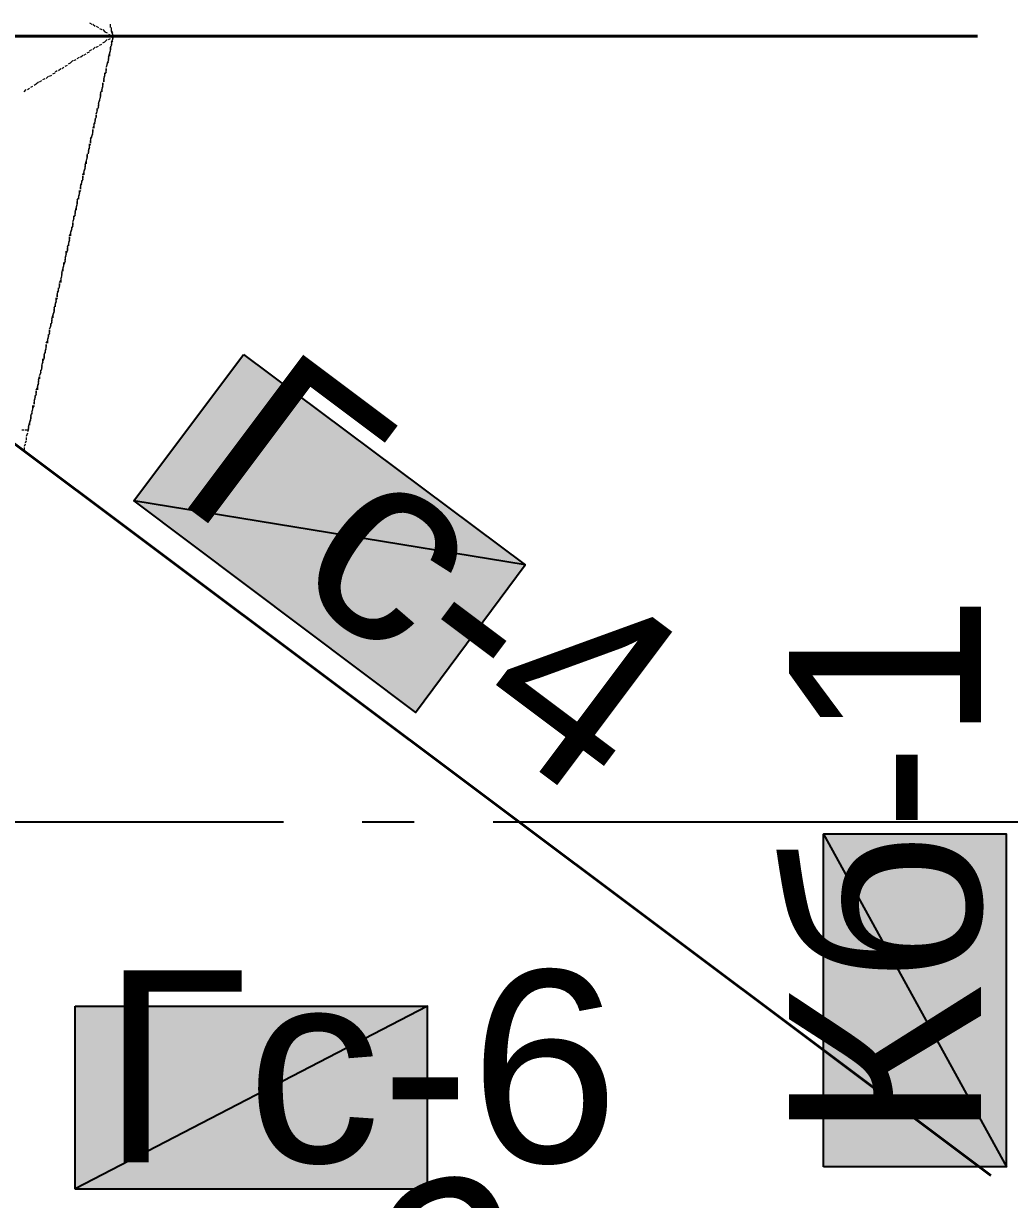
# Model space of a CAD drawing. Extents: x 8 to 21351, y 0 to 420.
# Drawn here: x 15913.12 to 15931.94, y 331.78 to 354.23 of the extents above; entities that cross this region are included whole.
import ezdxf

# ---------------------------------------------------------------- set-up
doc = ezdxf.new("R2010")
doc.units = 0
doc.styles.add('TEYPDFCAD_TEXT', font='arial.ttf')

msp = doc.modelspace()

# ---------------------------------------------------------------- hatches: boundary and pattern name
at = {"true_color": 0xffffff}
h = msp.add_hatch(color=0, dxfattribs=at)
h.paths.add_polyline_path([(15917.32, 347.916), (15922.696, 343.895), (15915.225, 345.122)])
h.paths.add_polyline_path([(15922.696, 343.895), (15915.225, 345.122), (15920.601, 341.08)])
h = msp.add_hatch(color=0, dxfattribs=at)
h.paths.add_polyline_path([(15928.39, 332.401), (15928.39, 338.751), (15931.883, 332.401)])
h.paths.add_polyline_path([(15928.39, 338.751), (15931.883, 332.401), (15931.883, 338.751)])
h = msp.add_hatch(color=0, dxfattribs=at)
h.paths.add_polyline_path([(15914.103, 335.471), (15920.834, 335.471), (15914.103, 331.978)])
h.paths.add_polyline_path([(15920.834, 335.471), (15914.103, 331.978), (15920.834, 331.978)])

# ---------------------------------------------------------------- linework, layer by layer
at = {"color": 7, "lineweight": 5}
for p, q in [((15914.378, 354.245), (15914.42, 354.224)), ((15914.441, 354.224), (15914.484, 354.182)), ((15914.505, 354.182), (15914.547, 354.161)), ((15914.78, 354.161), (15914.78, 354.224)), ((15914.78, 354.182), (15914.78, 354.224)), ((15914.801, 354.118), (15914.801, 354.161)), ((15913.171, 353.991), (15913.129, 353.991)), ((15913.235, 353.991), (15913.193, 353.991)), ((15913.32, 353.991), (15913.256, 353.991)), ((15913.383, 353.991), (15913.341, 353.991)), ((15913.447, 353.991), (15913.404, 353.991)), ((15913.531, 353.991), (15913.468, 353.991)), ((15913.595, 353.991), (15913.552, 353.991)), ((15913.658, 353.991), (15913.616, 353.991)), ((15913.743, 353.991), (15913.679, 353.991)), ((15913.806, 353.991), (15913.764, 353.991)), ((15913.87, 353.991), (15913.828, 353.991)), ((15913.955, 353.991), (15913.891, 353.991)), ((15914.018, 353.991), (15913.976, 353.991)), ((15914.082, 353.991), (15914.039, 353.991)), ((15914.145, 353.991), (15914.103, 353.991)), ((15914.23, 353.991), (15914.166, 353.991)), ((15914.293, 353.991), (15914.251, 353.991)), ((15914.357, 353.991), (15914.314, 353.991)), ((15914.441, 353.991), (15914.378, 353.991)), ((15914.505, 353.991), (15914.463, 353.991)), ((15914.568, 353.991), (15914.526, 353.991)), ((15914.568, 354.139), (15914.611, 354.118)), ((15914.653, 353.991), (15914.59, 353.991)), ((15914.632, 354.118), (15914.674, 354.076)), ((15914.674, 354.076), (15914.717, 354.055)), ((15914.717, 353.991), (15914.674, 353.991)), ((15914.738, 354.034), (15914.78, 354.012)), ((15914.78, 353.991), (15914.738, 353.991)), ((15914.738, 353.928), (15914.78, 353.949)), ((15914.801, 354.097), (15914.801, 354.139)), ((15914.822, 354.055), (15914.801, 354.097)), ((15914.822, 354.034), (15914.801, 354.076)), ((15914.801, 353.97), (15914.822, 353.991)), ((15914.801, 353.991), (15914.822, 353.991)), ((15914.822, 353.991), (15914.801, 353.991)), ((15914.822, 353.991), (15914.822, 354.034)), ((15914.822, 353.991), (15914.822, 354.012)), ((15914.822, 353.928), (15914.822, 353.991)), ((15914.822, 353.991), (15914.822, 353.949)), ((15914.378, 353.716), (15914.42, 353.737)), ((15914.441, 353.737), (15914.484, 353.78)), ((15914.505, 353.78), (15914.547, 353.801)), ((15914.568, 353.822), (15914.611, 353.843)), ((15914.632, 353.864), (15914.674, 353.885)), ((15914.674, 353.885), (15914.717, 353.928)), ((15914.78, 353.737), (15914.759, 353.674)), ((15914.759, 353.653), (15914.78, 353.716)), ((15914.78, 353.801), (15914.78, 353.737)), ((15914.78, 353.737), (15914.78, 353.78)), ((15914.801, 353.885), (15914.822, 353.928)), ((15914.801, 353.864), (15914.822, 353.907)), ((15914.801, 353.864), (15914.801, 353.822)), ((15914.801, 353.801), (15914.801, 353.843)), ((15914.018, 353.483), (15914.06, 353.526)), ((15914.082, 353.526), (15914.124, 353.547)), ((15914.145, 353.568), (15914.187, 353.589)), ((15914.209, 353.589), (15914.251, 353.632)), ((15914.272, 353.632), (15914.314, 353.653)), ((15914.336, 353.674), (15914.378, 353.695)), ((15914.738, 353.526), (15914.717, 353.483)), ((15914.717, 353.462), (15914.738, 353.505)), ((15914.738, 353.589), (15914.759, 353.653)), ((15914.738, 353.589), (15914.738, 353.547)), ((15914.738, 353.526), (15914.738, 353.568)), ((15914.759, 353.653), (15914.759, 353.61)), ((15913.679, 353.272), (15913.722, 353.293)), ((15913.722, 353.314), (15913.764, 353.335)), ((15913.785, 353.335), (15913.828, 353.377)), ((15913.849, 353.377), (15913.891, 353.399)), ((15913.912, 353.42), (15913.955, 353.441)), ((15913.976, 353.462), (15914.018, 353.483)), ((15914.695, 353.314), (15914.674, 353.272)), ((15914.674, 353.25), (15914.674, 353.293)), ((15914.717, 353.462), (15914.695, 353.399)), ((15914.695, 353.399), (15914.717, 353.441)), ((15914.695, 353.314), (15914.695, 353.377)), ((15914.695, 353.377), (15914.695, 353.335)), ((15913.256, 353.018), (15913.298, 353.039)), ((15913.32, 353.06), (15913.362, 353.081)), ((15913.362, 353.081), (15913.404, 353.123)), ((15913.425, 353.123), (15913.468, 353.145)), ((15913.489, 353.166), (15913.531, 353.187)), ((15913.552, 353.187), (15913.595, 353.229)), ((15913.616, 353.229), (15913.658, 353.25)), ((15914.632, 353.039), (15914.611, 352.997)), ((15914.632, 353.039), (15914.632, 353.102)), ((15914.632, 353.102), (15914.632, 353.06)), ((15914.674, 353.25), (15914.653, 353.208)), ((15914.653, 353.187), (15914.674, 353.229)), ((15914.653, 353.187), (15914.653, 353.123)), ((15914.653, 353.123), (15914.653, 353.166)), ((15913.129, 352.933), (15913.171, 352.975)), ((15913.193, 352.975), (15913.235, 352.997)), ((15914.59, 352.848), (15914.568, 352.785)), ((15914.568, 352.764), (15914.59, 352.827)), ((15914.59, 352.912), (15914.611, 352.954)), ((15914.59, 352.912), (15914.59, 352.848)), ((15914.59, 352.848), (15914.59, 352.891)), ((15914.611, 352.975), (15914.632, 353.018)), ((15914.611, 352.975), (15914.611, 352.933)), ((15914.547, 352.637), (15914.526, 352.594)), ((15914.526, 352.573), (15914.526, 352.615)), ((15914.547, 352.7), (15914.568, 352.764)), ((15914.568, 352.764), (15914.547, 352.721)), ((15914.547, 352.7), (15914.547, 352.658)), ((15914.547, 352.637), (15914.547, 352.679)), ((15914.484, 352.425), (15914.484, 352.383)), ((15914.484, 352.361), (15914.484, 352.404)), ((15914.526, 352.573), (15914.505, 352.51)), ((15914.505, 352.51), (15914.526, 352.552)), ((15914.505, 352.425), (15914.505, 352.488)), ((15914.505, 352.488), (15914.505, 352.446)), ((15914.441, 352.15), (15914.42, 352.108)), ((15914.441, 352.235), (15914.463, 352.277)), ((15914.441, 352.15), (15914.441, 352.213)), ((15914.441, 352.213), (15914.441, 352.171)), ((15914.484, 352.361), (15914.463, 352.319)), ((15914.463, 352.298), (15914.484, 352.34)), ((15914.463, 352.298), (15914.463, 352.235)), ((15914.378, 351.875), (15914.378, 351.938)), ((15914.399, 351.938), (15914.378, 351.896)), ((15914.42, 352.086), (15914.399, 352.044)), ((15914.399, 352.023), (15914.42, 352.065)), ((15914.399, 352.023), (15914.399, 351.959)), ((15914.399, 351.959), (15914.399, 352.002)), ((15914.42, 352.086), (15914.441, 352.129)), ((15914.336, 351.748), (15914.336, 351.684)), ((15914.336, 351.684), (15914.336, 351.726)), ((15914.378, 351.875), (15914.357, 351.832)), ((15914.357, 351.811), (15914.378, 351.853)), ((15914.357, 351.811), (15914.357, 351.769)), ((15914.357, 351.748), (15914.357, 351.79)), ((15914.293, 351.473), (15914.272, 351.43)), ((15914.293, 351.536), (15914.314, 351.599)), ((15914.293, 351.536), (15914.293, 351.494)), ((15914.293, 351.473), (15914.293, 351.515)), ((15914.336, 351.684), (15914.314, 351.621)), ((15914.314, 351.599), (15914.336, 351.663)), ((15914.314, 351.599), (15914.314, 351.557)), ((15914.251, 351.261), (15914.23, 351.218)), ((15914.251, 351.346), (15914.272, 351.388)), ((15914.251, 351.261), (15914.251, 351.324)), ((15914.251, 351.324), (15914.251, 351.282)), ((15914.272, 351.409), (15914.293, 351.451)), ((15914.272, 351.409), (15914.272, 351.346)), ((15914.187, 350.986), (15914.187, 351.049)), ((15914.209, 351.049), (15914.187, 351.007)), ((15914.23, 351.197), (15914.209, 351.155)), ((15914.209, 351.134), (15914.23, 351.176)), ((15914.209, 351.134), (15914.209, 351.07)), ((15914.209, 351.07), (15914.209, 351.113)), ((15914.23, 351.197), (15914.23, 351.24)), ((15914.145, 350.795), (15914.124, 350.732)), ((15914.145, 350.859), (15914.166, 350.901)), ((15914.145, 350.859), (15914.145, 350.795)), ((15914.145, 350.795), (15914.145, 350.837)), ((15914.187, 350.986), (15914.166, 350.943)), ((15914.166, 350.922), (15914.187, 350.964)), ((15914.166, 350.922), (15914.166, 350.88)), ((15914.103, 350.584), (15914.082, 350.541)), ((15914.103, 350.647), (15914.124, 350.711)), ((15914.103, 350.647), (15914.103, 350.605)), ((15914.103, 350.584), (15914.103, 350.626)), ((15914.124, 350.711), (15914.145, 350.774)), ((15914.124, 350.711), (15914.124, 350.668)), ((15914.06, 350.372), (15914.039, 350.329)), ((15914.039, 350.308), (15914.039, 350.351)), ((15914.082, 350.52), (15914.06, 350.456)), ((15914.06, 350.456), (15914.082, 350.499)), ((15914.06, 350.372), (15914.06, 350.435)), ((15914.06, 350.435), (15914.06, 350.393)), ((15914.082, 350.52), (15914.082, 350.562)), ((15913.997, 350.181), (15914.018, 350.224)), ((15913.997, 350.097), (15913.997, 350.16)), ((15913.997, 350.16), (15913.997, 350.118)), ((15914.039, 350.308), (15914.018, 350.266)), ((15914.018, 350.245), (15914.039, 350.287)), ((15914.018, 350.245), (15914.018, 350.181)), ((15913.955, 349.906), (15913.933, 349.843)), ((15913.955, 349.97), (15913.976, 350.012)), ((15913.955, 349.97), (15913.955, 349.906)), ((15913.955, 349.906), (15913.955, 349.949)), ((15913.997, 350.097), (15913.976, 350.054)), ((15913.976, 350.033), (15913.997, 350.075)), ((15913.976, 350.033), (15913.976, 349.991)), ((15913.912, 349.694), (15913.891, 349.631)), ((15913.891, 349.631), (15913.891, 349.673)), ((15913.933, 349.822), (15913.912, 349.779)), ((15913.912, 349.758), (15913.933, 349.8)), ((15913.912, 349.758), (15913.912, 349.716)), ((15913.912, 349.694), (15913.912, 349.737)), ((15913.933, 349.822), (15913.933, 349.885)), ((15913.849, 349.483), (15913.87, 349.546)), ((15913.849, 349.483), (15913.849, 349.44)), ((15913.849, 349.419), (15913.849, 349.462)), ((15913.891, 349.631), (15913.87, 349.567)), ((15913.87, 349.546), (15913.891, 349.61)), ((15913.87, 349.546), (15913.87, 349.504)), ((15913.806, 349.292), (15913.828, 349.335)), ((15913.806, 349.208), (15913.806, 349.271)), ((15913.806, 349.271), (15913.806, 349.229)), ((15913.849, 349.419), (15913.828, 349.377)), ((15913.828, 349.356), (15913.849, 349.398)), ((15913.828, 349.356), (15913.828, 349.292)), ((15913.743, 348.932), (15913.743, 348.996)), ((15913.764, 348.996), (15913.743, 348.954)), ((15913.785, 349.144), (15913.764, 349.102)), ((15913.764, 349.081), (15913.785, 349.123)), ((15913.764, 349.081), (15913.764, 349.017)), ((15913.764, 349.017), (15913.764, 349.06)), ((15913.806, 349.208), (15913.785, 349.165)), ((15913.785, 349.144), (15913.785, 349.187)), ((15913.701, 348.805), (15913.722, 348.848)), ((15913.701, 348.805), (15913.701, 348.742)), ((15913.701, 348.742), (15913.701, 348.784)), ((15913.743, 348.932), (15913.722, 348.89)), ((15913.722, 348.869), (15913.743, 348.911)), ((15913.722, 348.869), (15913.722, 348.827)), ((15913.658, 348.594), (15913.679, 348.657)), ((15913.658, 348.594), (15913.658, 348.551)), ((15913.658, 348.53), (15913.658, 348.573)), ((15913.701, 348.742), (15913.679, 348.678)), ((15913.679, 348.657), (15913.701, 348.721)), ((15913.679, 348.657), (15913.679, 348.615)), ((15913.637, 348.467), (15913.616, 348.403)), ((15913.616, 348.403), (15913.637, 348.446)), ((15913.616, 348.319), (15913.616, 348.382)), ((15913.616, 348.382), (15913.616, 348.34)), ((15913.658, 348.53), (15913.637, 348.488)), ((15913.637, 348.467), (15913.637, 348.509)), ((15913.552, 348.128), (15913.574, 348.17)), ((15913.552, 348.043), (15913.552, 348.107)), ((15913.552, 348.107), (15913.552, 348.065)), ((15913.595, 348.255), (15913.574, 348.213)), ((15913.574, 348.192), (15913.595, 348.234)), ((15913.574, 348.192), (15913.574, 348.128)), ((15913.616, 348.319), (15913.595, 348.276)), ((15913.595, 348.255), (15913.595, 348.298)), ((15913.51, 347.916), (15913.531, 347.959)), ((15913.51, 347.916), (15913.51, 347.853)), ((15913.51, 347.853), (15913.51, 347.895)), ((15913.552, 348.043), (15913.531, 348.001)), ((15913.531, 347.98), (15913.552, 348.022)), ((15913.531, 347.98), (15913.531, 347.938)), ((15913.468, 347.705), (15913.489, 347.768)), ((15913.489, 347.768), (15913.468, 347.726)), ((15913.468, 347.705), (15913.468, 347.663)), ((15913.468, 347.641), (15913.468, 347.684)), ((15913.51, 347.853), (15913.489, 347.789)), ((15913.489, 347.768), (15913.489, 347.832)), ((15913.404, 347.43), (15913.425, 347.493)), ((15913.404, 347.43), (15913.404, 347.387)), ((15913.447, 347.578), (15913.425, 347.514)), ((15913.425, 347.514), (15913.447, 347.557)), ((15913.425, 347.493), (15913.425, 347.451)), ((15913.468, 347.641), (15913.447, 347.599)), ((15913.447, 347.578), (15913.447, 347.62)), ((15913.362, 347.239), (15913.383, 347.281)), ((15913.362, 347.154), (15913.362, 347.218)), ((15913.362, 347.218), (15913.362, 347.176)), ((15913.404, 347.366), (15913.383, 347.324)), ((15913.383, 347.303), (15913.404, 347.345)), ((15913.383, 347.303), (15913.383, 347.239)), ((15913.404, 347.366), (15913.404, 347.408)), ((15913.341, 347.091), (15913.32, 347.049)), ((15913.32, 347.027), (15913.341, 347.07)), ((15913.32, 347.027), (15913.32, 346.964)), ((15913.32, 346.964), (15913.32, 347.006)), ((15913.362, 347.154), (15913.341, 347.112)), ((15913.341, 347.091), (15913.341, 347.133)), ((15913.256, 346.752), (15913.277, 346.795)), ((15913.256, 346.752), (15913.256, 346.689)), ((15913.298, 346.879), (15913.277, 346.837)), ((15913.277, 346.816), (15913.298, 346.858)), ((15913.277, 346.816), (15913.277, 346.774)), ((15913.298, 346.879), (15913.298, 346.943)), ((15913.32, 346.943), (15913.298, 346.901)), ((15913.214, 346.541), (15913.235, 346.604)), ((15913.214, 346.541), (15913.214, 346.498)), ((15913.256, 346.689), (15913.235, 346.625)), ((15913.235, 346.604), (15913.256, 346.668)), ((15913.235, 346.604), (15913.235, 346.562)), ((15913.256, 346.689), (15913.256, 346.731)), ((15913.087, 346.477), (15913.129, 346.477)), ((15913.15, 346.477), (15913.214, 346.477)), ((15913.193, 346.414), (15913.171, 346.35)), ((15913.171, 346.329), (15913.171, 346.287)), ((15913.214, 346.477), (15913.193, 346.435)), ((15913.214, 346.477), (15913.214, 346.519)), ((15913.15, 346.202), (15913.129, 346.16)), ((15913.129, 346.139), (15913.129, 346.075)), ((15913.171, 346.265), (15913.15, 346.223))]:
    msp.add_line(p, q, dxfattribs=at)
at = {"color": 7, "lineweight": 40}
for p, q in [((15931.332, 353.991), (15903.837, 353.991)), ((15931.586, 332.232), (15903.583, 353.229))]:
    msp.add_line(p, q, dxfattribs=at)
at = {"color": 0, "lineweight": 0, "true_color": 0xffffff}
for p, q in [((15915.225, 345.122), (15920.601, 341.08)), ((15931.883, 332.401), (15931.883, 338.751)), ((15914.103, 331.978), (15920.834, 331.978))]:
    msp.add_line(p, q, dxfattribs=at)
at = {"color": 7, "lineweight": 25}
for p, q in [((15918.082, 338.984), (15898.08, 338.984)), ((15920.58, 338.984), (15919.585, 338.984)), ((15937.111, 338.984), (15922.083, 338.984))]:
    msp.add_line(p, q, dxfattribs=at)
at = {"color": 0, "true_color": 0xffffff}
for points in [[(15917.32, 347.916), (15922.696, 343.895), (15915.225, 345.122)], [(15922.696, 343.895), (15915.225, 345.122), (15920.601, 341.08)], [(15928.39, 332.401), (15928.39, 338.751), (15931.883, 332.401)], [(15928.39, 338.751), (15931.883, 332.401), (15931.883, 338.751)], [(15914.103, 335.471), (15920.834, 335.471), (15914.103, 331.978)], [(15920.834, 335.471), (15914.103, 331.978), (15920.834, 331.978)]]:
    msp.add_lwpolyline(points, close=True, dxfattribs=at)

# ---------------------------------------------------------------- texts
at = {"color": 7, "style": 'TEYPDFCAD_TEXT'}
for s, rotation, p in [('Гс-4', -36.8699, (15915.923, 345.228)), ('Кб-1', 90, (15931.396, 332.888)), ('Гс-3', 20.5829, (15914.23, 325.67))]:
    msp.add_text(s, height=3.6618, rotation=rotation, dxfattribs=at).set_placement(p)
msp.add_text('Гс-6', height=3.6618, dxfattribs=at).set_placement((15914.611, 332.486))

doc.saveas('drawing.dxf')
